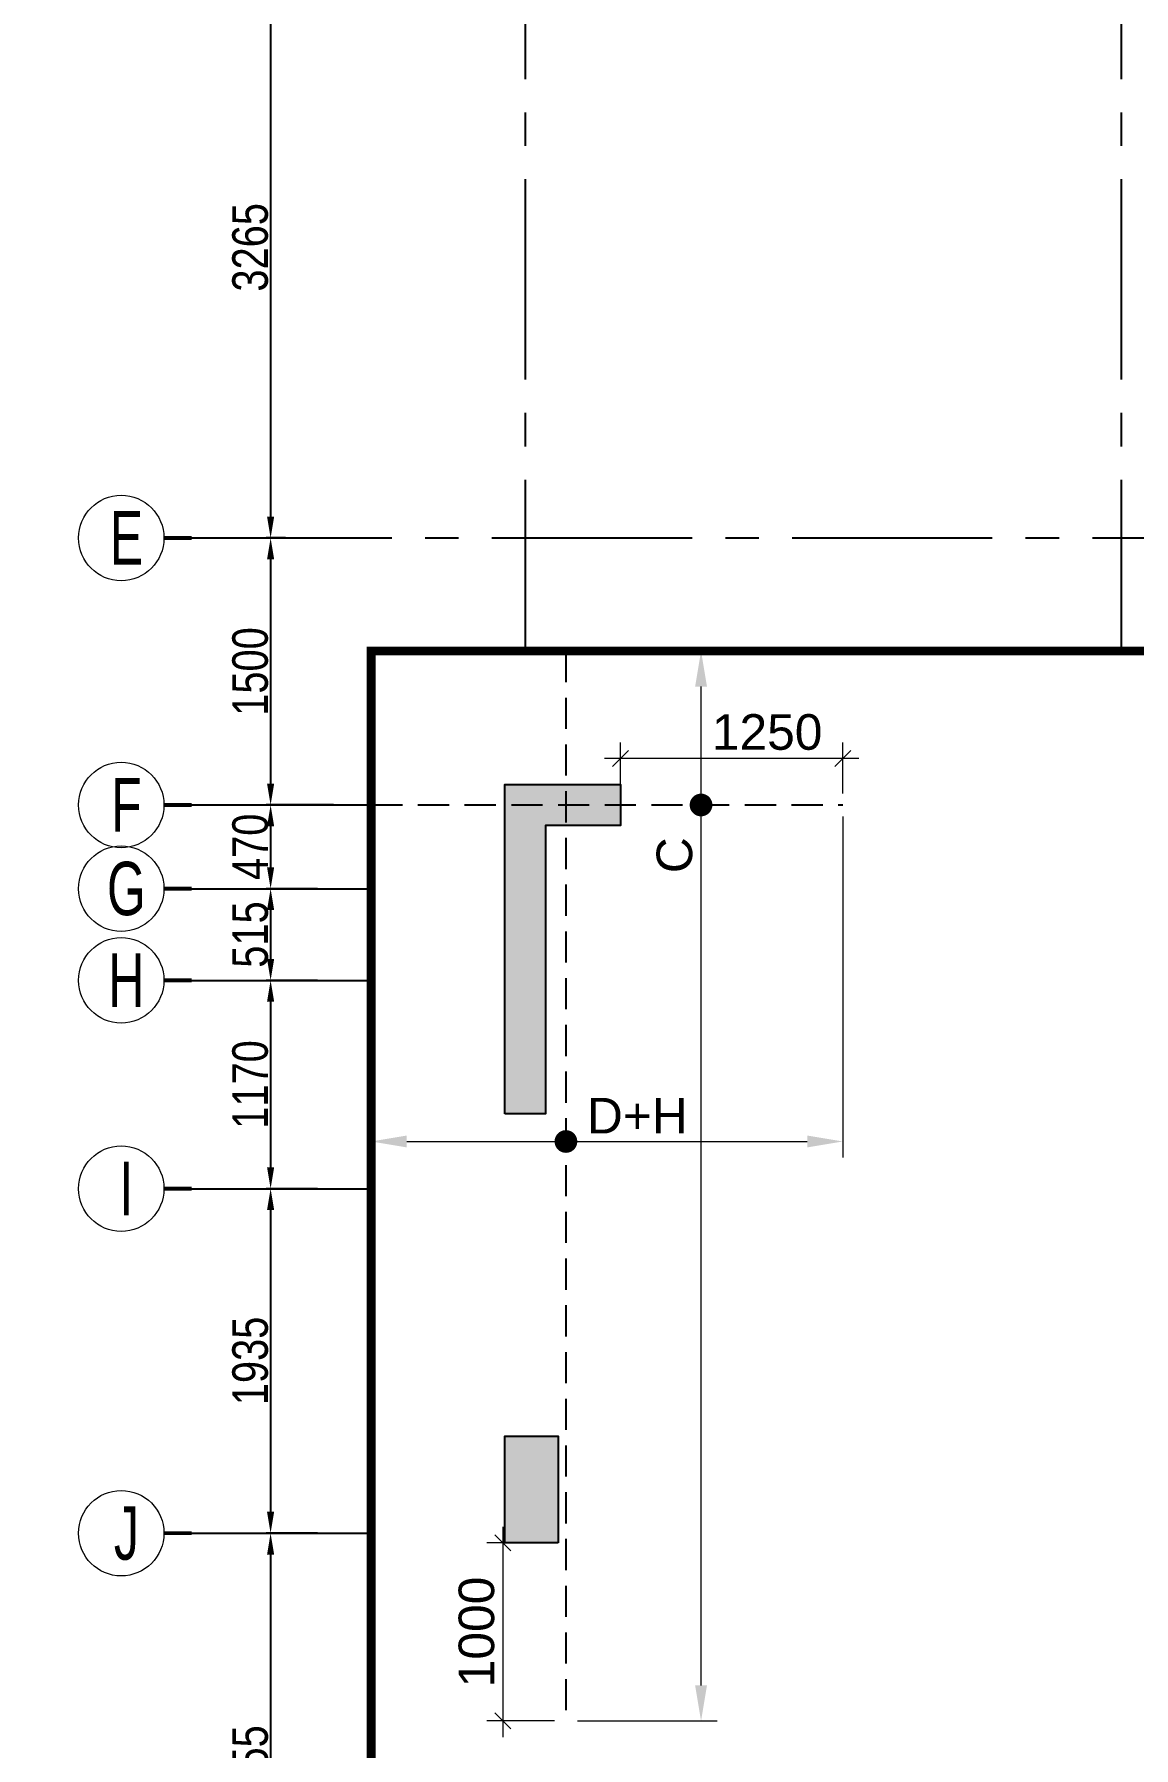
# Model space of a CAD drawing. Header units: millimetres. Extents: x 1123469 to 1883119, y -126924 to 196924.
# Drawn here: x 1460820 to 1467000, y 142469 to 152093 of the extents above; entities that cross this region are included whole.
import ezdxf
from ezdxf.enums import TextEntityAlignment as Align

# ---------------------------------------------------------------- set-up
doc = ezdxf.new("R2010")
doc.units = ezdxf.units.MM
doc.header["$LTSCALE"] = 500
doc.header["$MEASUREMENT"] = 0
doc.header["$PDMODE"] = 34
for name, pattern in [('CONTINOUS', [0]), ('HIDDEN', [0.375, 0.25, -0.125]), ('Site$0$CENTER2', [1.125, 0.75, -0.125, 0.125, -0.125])]:
    doc.linetypes.add(name, pattern=pattern)
doc.layers.get('Defpoints').update_dxf_attribs({"lineweight": 0})
for name, color, linetype in [('COL. DIM', 3, 'Continuous'), ('GRID', 7, 'Continuous'), ('GRID DIM', 7, 'Continuous'), ('reinf.', 4, 'Continuous'), ('TOWER AREA COLUMN.', 6, 'Continuous')]:
    doc.layers.add(name, color=color, linetype=linetype)
for name, color, linetype, lineweight in [('CUT OUT', 1, 'Continuous', 13), ('dim-M', 1, 'Continuous', 15), ('FOOTING', 1, 'Continuous', 15), ('GRID NO.', 7, 'Continuous', 20), ('S - SUNK', 251, 'Continuous', 0), ('TOWER COL HATCH', 253, 'Continuous', 20)]:
    doc.layers.add(name, color=color, linetype=linetype, lineweight=lineweight)
doc.styles.add('3mm', font='arial.ttf')
doc.styles.add('D50', font='arial.ttf', dxfattribs={"width": 0.8})
doc.dimstyles.new('INNER DIM', dxfattribs={"dimtxt": 200, "dimasz": 120, "dimexe": 25, "dimexo": 25, "dimgap": 12, "dimtad": 1, "dimdec": 0, "dimrnd": 5, "dimzin": 0, "dimdsep": 46, "dimtxsty": 'D50', "dimcen": 0.09, "dimdle": 25, "dimclrt": 6, "dimadec": 0, "dimazin": 0, "dimtfac": 1, "dimtdec": 0, "dimtofl": 0, "dimtmove": 1, "dimatfit": 3, "dimfxl": 75, "dimtolj": 1, "dimtzin": 0, "dimarcsym": 0})
doc.dimstyles.new('PARAMVEER', dxfattribs={"dimtxt": 200, "dimasz": 100, "dimexe": 0, "dimexo": 25, "dimgap": 10, "dimtad": 1, "dimdec": 0, "dimrnd": 5, "dimzin": 0, "dimdsep": 46, "dimtxsty": '3mm', "dimblk": 'OBLIQUE', "dimcen": 0.09, "dimdle": 75, "dimclrd": 1, "dimclre": 1, "dimclrt": 3, "dimadec": 0, "dimazin": 0, "dimtfac": 1, "dimtdec": 0, "dimtmove": 1, "dimatfit": 3, "dimfxl": 100, "dimtolj": 1, "dimtzin": 0, "dimlwd": 18, "dimlwe": 5, "dimarcsym": 0})

# ---------------------------------------------------------------- blocks, each defined once
blk = doc.blocks.new('3tgra')
at = {"layer": 'TOWER COL HATCH'}
h = blk.add_hatch(color=253, dxfattribs=at)
h.dxf.hatch_style = 1
h.paths.add_polyline_path([(1365640.6, 83006.9), (1365640.6, 84856.9), (1366290.6, 84856.9), (1366290.6, 84626.9), (1365870.6, 84626.9), (1365870.6, 83006.9)])
h = blk.add_hatch(color=253, dxfattribs=at)
h.dxf.hatch_style = 1
h.paths.add_polyline_path([(1365940.6, 80596.9), (1365640.6, 80596.9), (1365640.6, 81196.9), (1365940.6, 81196.9)])
at = {"layer": 'TOWER AREA COLUMN.', "color": 4}
blk.add_lwpolyline([(1365640.6, 83006.9), (1365640.6, 84856.9), (1366290.6, 84856.9), (1366290.6, 84626.9), (1365870.6, 84626.9), (1365870.6, 83006.9), (1365640.6, 83006.9)], dxfattribs=at)
blk.add_lwpolyline([(1365940.6, 80596.9), (1365640.6, 80596.9), (1365640.6, 81196.9), (1365940.6, 81196.9)], close=True, dxfattribs=at)
blk = doc.blocks.new('GRID MARK')
at = {"layer": 'GRID NO.', "const_width": 50}
blk.add_lwpolyline([(0, -541), (0, -891)], dxfattribs=at)
at = {"layer": 'GRID NO.'}
blk.add_circle((0, 0), 541, dxfattribs=at)
at = {"layer": 'GRID NO.', "style": 'D50', "width": 0.8}
blk.add_attdef('Y1', text='', height=500, dxfattribs=at).set_placement((-33, -267), align=Align.CENTER)
blk = doc.blocks.new('*D232')
at = {"layer": 'Defpoints', "color": 0, "linetype": 'Continuous', "transparency": 16777216}
for p in [(1462256.4, 152529.1), (1462148.6, 149264.1), (1462256.4, 149264.1)]:
    blk.add_point(p, dxfattribs=at)
at = {"layer": 'GRID DIM', "color": 0, "linetype": 'Continuous', "lineweight": -2, "transparency": 16777216}
for p, q in [((1462231.4, 152529.1), (1462123.6, 152529.1)), ((1462231.4, 149264.1), (1462123.6, 149264.1))]:
    blk.add_line(p, q, dxfattribs=at)
at = {"layer": 'GRID DIM', "linetype": 'Continuous', "lineweight": -2, "transparency": 16777216}
blk.add_line((1462148.6, 152409.1), (1462148.6, 149384.1), dxfattribs=at)
at = {"layer": 'GRID DIM', "linetype": 'Continuous', "transparency": 16777216}
for points in [[(1462128.6, 152409.1), (1462168.6, 152409.1), (1462148.6, 152529.1)], [(1462128.6, 149384.1), (1462168.6, 149384.1), (1462148.6, 149264.1)]]:
    blk.add_solid(points, dxfattribs=at)
at = {"layer": 'GRID DIM', "linetype": 'Continuous', "transparency": 16777216, "insert": (1462034.5, 150896.6), "char_height": 200, "attachment_point": 5, "rotation": 90, "style": 'D50'}
blk.add_mtext('\\A1;3265', dxfattribs=at)
blk = doc.blocks.new('*D233')
at = {"layer": 'Defpoints', "color": 0, "linetype": 'Continuous', "transparency": 16777216}
for p in [(1462256.4, 149264.1), (1462148.6, 147764.4), (1462526.5, 147764.4)]:
    blk.add_point(p, dxfattribs=at)
at = {"layer": 'GRID DIM', "color": 0, "linetype": 'Continuous', "lineweight": -2, "transparency": 16777216}
for p, q in [((1462231.4, 149264.1), (1462123.6, 149264.1)), ((1462501.5, 147764.4), (1462123.6, 147764.4))]:
    blk.add_line(p, q, dxfattribs=at)
at = {"layer": 'GRID DIM', "linetype": 'Continuous', "lineweight": -2, "transparency": 16777216}
blk.add_line((1462148.6, 149144.1), (1462148.6, 147884.4), dxfattribs=at)
at = {"layer": 'GRID DIM', "linetype": 'Continuous', "transparency": 16777216}
for points in [[(1462128.6, 149144.1), (1462168.6, 149144.1), (1462148.6, 149264.1)], [(1462128.6, 147884.4), (1462168.6, 147884.4), (1462148.6, 147764.4)]]:
    blk.add_solid(points, dxfattribs=at)
at = {"layer": 'GRID DIM', "linetype": 'Continuous', "transparency": 16777216, "insert": (1462034.5, 148514.2), "char_height": 200, "attachment_point": 5, "rotation": 90, "style": 'D50'}
blk.add_mtext('\\A1;1500', dxfattribs=at)
blk = doc.blocks.new('*D234')
at = {"layer": 'Defpoints', "color": 0, "linetype": 'Continuous', "transparency": 16777216}
for p in [(1462526.5, 147764.4), (1462148.6, 147294.2), (1462436.3, 147294.2)]:
    blk.add_point(p, dxfattribs=at)
at = {"layer": 'GRID DIM', "color": 0, "linetype": 'Continuous', "lineweight": -2, "transparency": 16777216}
for p, q in [((1462501.5, 147764.4), (1462123.6, 147764.4)), ((1462411.3, 147294.2), (1462123.6, 147294.2))]:
    blk.add_line(p, q, dxfattribs=at)
at = {"layer": 'GRID DIM', "linetype": 'Continuous', "lineweight": -2, "transparency": 16777216}
blk.add_line((1462148.6, 147644.4), (1462148.6, 147414.2), dxfattribs=at)
at = {"layer": 'GRID DIM', "linetype": 'Continuous', "transparency": 16777216}
for points in [[(1462128.6, 147644.4), (1462168.6, 147644.4), (1462148.6, 147764.4)], [(1462128.6, 147414.2), (1462168.6, 147414.2), (1462148.6, 147294.2)]]:
    blk.add_solid(points, dxfattribs=at)
at = {"layer": 'GRID DIM', "linetype": 'Continuous', "transparency": 16777216, "insert": (1462034.5, 147529.3), "char_height": 200, "attachment_point": 5, "rotation": 90, "style": 'D50'}
blk.add_mtext('\\A1;470', dxfattribs=at)
blk = doc.blocks.new('*D235')
at = {"layer": 'Defpoints', "color": 0, "linetype": 'Continuous', "transparency": 16777216}
for p in [(1462436.3, 147294.2), (1462148.6, 146779.4), (1462436.3, 146779.4)]:
    blk.add_point(p, dxfattribs=at)
at = {"layer": 'GRID DIM', "color": 0, "linetype": 'Continuous', "lineweight": -2, "transparency": 16777216}
for p, q in [((1462411.3, 147294.2), (1462123.6, 147294.2)), ((1462411.3, 146779.4), (1462123.6, 146779.4))]:
    blk.add_line(p, q, dxfattribs=at)
at = {"layer": 'GRID DIM', "linetype": 'Continuous', "lineweight": -2, "transparency": 16777216}
blk.add_line((1462148.6, 147174.2), (1462148.6, 146899.4), dxfattribs=at)
at = {"layer": 'GRID DIM', "linetype": 'Continuous', "transparency": 16777216}
for points in [[(1462128.6, 147174.2), (1462168.6, 147174.2), (1462148.6, 147294.2)], [(1462128.6, 146899.4), (1462168.6, 146899.4), (1462148.6, 146779.4)]]:
    blk.add_solid(points, dxfattribs=at)
at = {"layer": 'GRID DIM', "linetype": 'Continuous', "transparency": 16777216, "insert": (1462034.5, 147036.8), "char_height": 200, "attachment_point": 5, "rotation": 90, "style": 'D50'}
blk.add_mtext('\\A1;515', dxfattribs=at)
blk = doc.blocks.new('*D236')
at = {"layer": 'Defpoints', "color": 0, "linetype": 'Continuous', "transparency": 16777216}
for p in [(1462436.3, 146779.4), (1462148.6, 145609.2), (1462436.3, 145609.2)]:
    blk.add_point(p, dxfattribs=at)
at = {"layer": 'GRID DIM', "color": 0, "linetype": 'Continuous', "lineweight": -2, "transparency": 16777216}
for p, q in [((1462411.3, 146779.4), (1462123.6, 146779.4)), ((1462411.3, 145609.2), (1462123.6, 145609.2))]:
    blk.add_line(p, q, dxfattribs=at)
at = {"layer": 'GRID DIM', "linetype": 'Continuous', "lineweight": -2, "transparency": 16777216}
blk.add_line((1462148.6, 146659.4), (1462148.6, 145729.2), dxfattribs=at)
at = {"layer": 'GRID DIM', "linetype": 'Continuous', "transparency": 16777216}
for points in [[(1462128.6, 146659.4), (1462168.6, 146659.4), (1462148.6, 146779.4)], [(1462128.6, 145729.2), (1462168.6, 145729.2), (1462148.6, 145609.2)]]:
    blk.add_solid(points, dxfattribs=at)
at = {"layer": 'GRID DIM', "linetype": 'Continuous', "transparency": 16777216, "insert": (1462034.5, 146194.3), "char_height": 200, "attachment_point": 5, "rotation": 90, "style": 'D50'}
blk.add_mtext('\\A1;1170', dxfattribs=at)
blk = doc.blocks.new('*D237')
at = {"layer": 'Defpoints', "color": 0, "linetype": 'Continuous', "transparency": 16777216}
for p in [(1462436.3, 145609.2), (1462148.6, 143674.2), (1462436.3, 143674.2)]:
    blk.add_point(p, dxfattribs=at)
at = {"layer": 'GRID DIM', "color": 0, "linetype": 'Continuous', "lineweight": -2, "transparency": 16777216}
for p, q in [((1462411.3, 145609.2), (1462123.6, 145609.2)), ((1462411.3, 143674.2), (1462123.6, 143674.2))]:
    blk.add_line(p, q, dxfattribs=at)
at = {"layer": 'GRID DIM', "linetype": 'Continuous', "lineweight": -2, "transparency": 16777216}
blk.add_line((1462148.6, 145489.2), (1462148.6, 143794.2), dxfattribs=at)
at = {"layer": 'GRID DIM', "linetype": 'Continuous', "transparency": 16777216}
for points in [[(1462128.6, 145489.2), (1462168.6, 145489.2), (1462148.6, 145609.2)], [(1462128.6, 143794.2), (1462168.6, 143794.2), (1462148.6, 143674.2)]]:
    blk.add_solid(points, dxfattribs=at)
at = {"layer": 'GRID DIM', "linetype": 'Continuous', "transparency": 16777216, "insert": (1462034.5, 144641.7), "char_height": 200, "attachment_point": 5, "rotation": 90, "style": 'D50'}
blk.add_mtext('\\A1;1935', dxfattribs=at)
blk = doc.blocks.new('*D238')
at = {"layer": 'Defpoints', "color": 0, "linetype": 'Continuous', "transparency": 16777216}
for p in [(1462436.3, 143674.2), (1462148.6, 141019.2), (1462270.8, 141019.2)]:
    blk.add_point(p, dxfattribs=at)
at = {"layer": 'GRID DIM', "color": 0, "linetype": 'Continuous', "lineweight": -2, "transparency": 16777216}
for p, q in [((1462411.3, 143674.2), (1462123.6, 143674.2)), ((1462245.8, 141019.2), (1462123.6, 141019.2))]:
    blk.add_line(p, q, dxfattribs=at)
at = {"layer": 'GRID DIM', "linetype": 'Continuous', "lineweight": -2, "transparency": 16777216}
blk.add_line((1462148.6, 143554.2), (1462148.6, 141139.2), dxfattribs=at)
at = {"layer": 'GRID DIM', "linetype": 'Continuous', "transparency": 16777216}
for points in [[(1462128.6, 143554.2), (1462168.6, 143554.2), (1462148.6, 143674.2)], [(1462128.6, 141139.2), (1462168.6, 141139.2), (1462148.6, 141019.2)]]:
    blk.add_solid(points, dxfattribs=at)
at = {"layer": 'GRID DIM', "linetype": 'Continuous', "transparency": 16777216, "insert": (1462034.5, 142346.7), "char_height": 200, "attachment_point": 5, "rotation": 90, "style": 'D50'}
blk.add_mtext('\\A1;2655', dxfattribs=at)
blk = doc.blocks.new('_Oblique')
at = {"color": 0, "linetype": 'ByBlock', "lineweight": -2}
blk.add_line((-0.5, -0.5), (0.5, 0.5), dxfattribs=at)
blk = doc.blocks.new('*D367')
at = {"layer": 'COL. DIM', "color": 1, "lineweight": 18, "ltscale": 10, "transparency": 16777216}
blk.add_line((1463453.6, 143709.4), (1463453.6, 142529.4), dxfattribs=at)
at = {"layer": 'COL. DIM', "color": 1, "linetype": 'CONTINOUS', "lineweight": 5, "ltscale": 10, "transparency": 16777216}
for p, q in [((1463629.2, 143619.4), (1463363.6, 143619.4)), ((1463743.4, 142619.4), (1463363.6, 142619.4))]:
    blk.add_line(p, q, dxfattribs=at)
at = {"layer": 'Defpoints', "color": 0, "ltscale": 10, "transparency": 16777216}
for p in [(1463694.2, 143619.4), (1463453.6, 142619.4), (1463808.4, 142619.4)]:
    blk.add_point(p, dxfattribs=at)
at = {"layer": 'COL. DIM', "color": 1, "lineweight": 18, "ltscale": 10, "transparency": 16777216, "xscale": 90, "yscale": 90, "zscale": 90}
for p, rotation in [((1463453.6, 143619.4), 90), ((1463453.6, 142619.4), 270)]:
    blk.add_blockref('_Oblique', p, dxfattribs=dict(at, rotation=rotation))
at = {"layer": 'COL. DIM', "color": 3, "ltscale": 10, "transparency": 16777216, "insert": (1463306.5, 143119.4), "char_height": 200, "attachment_point": 5, "rotation": 90, "style": '3mm'}
blk.add_mtext('\\A1;1000', dxfattribs=at)
blk = doc.blocks.new('*D368')
at = {"layer": 'COL. DIM', "color": 1, "linetype": 'CONTINOUS', "lineweight": 5, "ltscale": 10, "transparency": 16777216}
for p, q in [((1464114.2, 147829.4), (1464114.2, 148115.9)), ((1465364.2, 147829.4), (1465364.2, 148115.9))]:
    blk.add_line(p, q, dxfattribs=at)
at = {"layer": 'COL. DIM', "color": 1, "lineweight": 18, "ltscale": 10, "transparency": 16777216}
blk.add_line((1465454.2, 148025.9), (1464024.2, 148025.9), dxfattribs=at)
at = {"layer": 'Defpoints', "color": 0, "ltscale": 10, "transparency": 16777216}
for p in [(1464114.2, 148025.9), (1464114.2, 147764.4), (1465364.2, 147764.4)]:
    blk.add_point(p, dxfattribs=at)
at = {"layer": 'COL. DIM', "color": 1, "lineweight": 18, "ltscale": 10, "transparency": 16777216, "xscale": 90, "yscale": 90, "zscale": 90, "rotation": 180}
blk.add_blockref('_Oblique', (1464114.2, 148025.9), dxfattribs=at)
at = {"layer": 'COL. DIM', "color": 1, "lineweight": 18, "ltscale": 10, "transparency": 16777216, "xscale": 90, "yscale": 90, "zscale": 90}
blk.add_blockref('_Oblique', (1465364.2, 148025.9), dxfattribs=at)
at = {"layer": 'COL. DIM', "color": 3, "ltscale": 10, "transparency": 16777216, "insert": (1464939.2, 148173), "char_height": 200, "attachment_point": 5, "style": '3mm'}
blk.add_mtext('\\A1;1250', dxfattribs=at)
blk = doc.blocks.new('*D369')
at = {"layer": 'COL. DIM', "color": 1, "linetype": 'CONTINOUS', "lineweight": 5, "ltscale": 10, "transparency": 16777216}
for p, q in [((1465364.2, 147699.4), (1465364.2, 145784.3)), ((1462714.2, 146196.8), (1462714.2, 145784.3))]:
    blk.add_line(p, q, dxfattribs=at)
at = {"layer": 'COL. DIM', "color": 1, "lineweight": 18, "ltscale": 10, "transparency": 16777216}
blk.add_line((1462914.2, 145874.3), (1465164.2, 145874.3), dxfattribs=at)
at = {"layer": 'COL. DIM', "color": 1, "ltscale": 10, "transparency": 16777216}
for points in [[(1462914.2, 145907.7), (1462914.2, 145841), (1462714.2, 145874.3)], [(1465164.2, 145907.7), (1465164.2, 145841), (1465364.2, 145874.3)]]:
    blk.add_solid(points, dxfattribs=at)
at = {"layer": 'Defpoints', "color": 0, "ltscale": 10, "transparency": 16777216}
for p in [(1465364.2, 147764.4), (1462714.2, 146261.8), (1465364.2, 145874.3)]:
    blk.add_point(p, dxfattribs=at)
at = {"layer": 'COL. DIM', "color": 3, "ltscale": 10, "transparency": 16777216, "insert": (1464209.8, 146019.3), "char_height": 200, "attachment_point": 5, "style": '3mm'}
blk.add_mtext('\\A1;D+H', dxfattribs=at)
blk = doc.blocks.new('*D370')
at = {"layer": 'COL. DIM', "color": 1, "linetype": 'CONTINOUS', "lineweight": 5, "ltscale": 10, "transparency": 16777216}
for p, q in [((1463873.4, 148629.4), (1464657.7, 148629.4)), ((1463873.4, 142619.4), (1464657.7, 142619.4))]:
    blk.add_line(p, q, dxfattribs=at)
at = {"layer": 'COL. DIM', "color": 1, "lineweight": 18, "ltscale": 10, "transparency": 16777216}
blk.add_line((1464567.7, 142819.4), (1464567.7, 148429.4), dxfattribs=at)
at = {"layer": 'COL. DIM', "color": 1, "ltscale": 10, "transparency": 16777216}
for points in [[(1464534.4, 148429.4), (1464601.1, 148429.4), (1464567.7, 148629.4)], [(1464534.4, 142819.4), (1464601.1, 142819.4), (1464567.7, 142619.4)]]:
    blk.add_solid(points, dxfattribs=at)
at = {"layer": 'Defpoints', "color": 0, "ltscale": 10, "transparency": 16777216}
for p in [(1463808.4, 148629.4), (1464567.7, 148629.4), (1463808.4, 142619.4)]:
    blk.add_point(p, dxfattribs=at)
at = {"layer": 'COL. DIM', "color": 3, "ltscale": 10, "transparency": 16777216, "insert": (1464419.3, 147482.1), "char_height": 200, "attachment_point": 5, "rotation": 90, "style": '3mm'}
blk.add_mtext('\\A1;C', dxfattribs=at)
blk = doc.blocks.new('*D2624')
at = {"layer": 'COL. DIM', "color": 1, "linetype": 'CONTINOUS', "lineweight": 5, "ltscale": 10, "transparency": 16777216}
for p, q in [((1726903.3, 142855.3), (1726903.3, 142349.5)), ((1727203.3, 141672.5), (1727203.3, 142529.5))]:
    blk.add_line(p, q, dxfattribs=at)
at = {"layer": 'COL. DIM', "color": 1, "lineweight": 18, "ltscale": 10, "transparency": 16777216}
blk.add_line((1726813.3, 142439.5), (1727293.3, 142439.5), dxfattribs=at)
at = {"layer": 'Defpoints', "color": 0, "ltscale": 10, "transparency": 16777216}
for p in [(1726903.3, 142920.3), (1727203.3, 142439.5), (1727203.3, 141607.5), (1405055.6, 139394.2), (1364890.6, 126979.3), (1364890.6, 124332.9)]:
    blk.add_point(p, dxfattribs=at)
at = {"layer": 'S - SUNK', "color": 1, "lineweight": 18, "ltscale": 10, "transparency": 16777216}
blk.add_line((1405130.6, 124332.9), (1364815.6, 124332.9), dxfattribs=at)
at = {"layer": 'S - SUNK', "color": 1, "lineweight": 5, "ltscale": 10, "transparency": 16777216}
for p, q in [((1364890.6, 124333.1), (1364890.6, 124332.9)), ((1405055.6, 124333.1), (1405055.6, 124332.9))]:
    blk.add_line(p, q, dxfattribs=at)
at = {"layer": 'COL. DIM', "color": 1, "lineweight": 18, "ltscale": 10, "transparency": 16777216, "xscale": 90, "yscale": 90, "zscale": 90, "rotation": 180}
blk.add_blockref('_Oblique', (1726903.3, 142439.5), dxfattribs=at)
at = {"layer": 'COL. DIM', "color": 1, "lineweight": 18, "ltscale": 10, "transparency": 16777216, "xscale": 90, "yscale": 90, "zscale": 90}
blk.add_blockref('_Oblique', (1727203.3, 142439.5), dxfattribs=at)
at = {"layer": 'S - SUNK', "color": 1, "lineweight": 18, "ltscale": 10, "transparency": 16777216, "xscale": 100, "yscale": 100, "zscale": 100, "rotation": 180}
blk.add_blockref('_Oblique', (1364890.6, 124332.9), dxfattribs=at)
at = {"layer": 'S - SUNK', "color": 1, "lineweight": 18, "ltscale": 10, "transparency": 16777216, "xscale": 100, "yscale": 100, "zscale": 100}
blk.add_blockref('_Oblique', (1405055.6, 124332.9), dxfattribs=at)
at = {"layer": 'COL. DIM', "color": 3, "ltscale": 10, "transparency": 16777216, "insert": (1727053.3, 142586.6), "char_height": 200, "attachment_point": 5, "style": '3mm'}
blk.add_mtext('\\A1;300', dxfattribs=at)
at = {"layer": 'S - SUNK', "color": 3, "ltscale": 10, "transparency": 16777216, "insert": (1384973.1, 124445), "char_height": 200, "attachment_point": 5, "style": '3mm'}
blk.add_mtext('\\A1;40165', dxfattribs=at)
blk = doc.blocks.new('*D2625')
at = {"layer": 'COL. DIM', "color": 1, "lineweight": 18, "ltscale": 10, "transparency": 16777216}
blk.add_line((1725455.6, 141997.5), (1725455.6, 141517.5), dxfattribs=at)
at = {"layer": 'COL. DIM', "color": 1, "linetype": 'CONTINOUS', "lineweight": 5, "ltscale": 10, "transparency": 16777216}
for p, q in [((1725012.2, 141907.5), (1725545.6, 141907.5)), ((1724393.3, 141607.5), (1725545.6, 141607.5))]:
    blk.add_line(p, q, dxfattribs=at)
at = {"layer": 'Defpoints', "color": 0, "ltscale": 10, "transparency": 16777216}
for p in [(1358872.1, 158914.1), (1431760.6, 158914.1), (1724947.2, 141907.5), (1724328.3, 141607.5), (1725455.6, 141607.5), (1442850.6, 126979.3)]:
    blk.add_point(p, dxfattribs=at)
at = {"layer": 'S - SUNK', "color": 1, "lineweight": 18, "ltscale": 10, "transparency": 16777216}
blk.add_line((1358872.1, 126904.3), (1358872.1, 158989.1), dxfattribs=at)
at = {"layer": 'S - SUNK', "color": 1, "lineweight": 5, "ltscale": 10, "transparency": 16777216}
for p, q in [((1358872.3, 158914.1), (1358872.1, 158914.1)), ((1358872.3, 126979.3), (1358872.1, 126979.3))]:
    blk.add_line(p, q, dxfattribs=at)
at = {"layer": 'COL. DIM', "color": 1, "lineweight": 18, "ltscale": 10, "transparency": 16777216, "xscale": 90, "yscale": 90, "zscale": 90}
for p, rotation in [((1725455.6, 141907.5), 90), ((1725455.6, 141607.5), 270)]:
    blk.add_blockref('_Oblique', p, dxfattribs=dict(at, rotation=rotation))
at = {"layer": 'S - SUNK', "color": 1, "lineweight": 18, "ltscale": 10, "transparency": 16777216, "xscale": 100, "yscale": 100, "zscale": 100}
for p, rotation in [((1358872.1, 158914.1), 90), ((1358872.1, 126979.3), 270)]:
    blk.add_blockref('_Oblique', p, dxfattribs=dict(at, rotation=rotation))
at = {"layer": 'COL. DIM', "color": 3, "ltscale": 10, "transparency": 16777216, "insert": (1725308.4, 141757.5), "char_height": 200, "attachment_point": 5, "rotation": 90, "style": '3mm'}
blk.add_mtext('\\A1;300', dxfattribs=at)
at = {"layer": 'S - SUNK', "color": 3, "ltscale": 10, "transparency": 16777216, "insert": (1358759.9, 142946.7), "char_height": 200, "attachment_point": 5, "rotation": 90, "style": '3mm'}
blk.add_mtext('\\A1;31935', dxfattribs=at)
blk = doc.blocks.new('*D2626')
at = {"layer": 'COL. DIM', "color": 1, "linetype": 'CONTINOUS', "lineweight": 5, "ltscale": 10, "transparency": 16777216}
for p, q in [((1716298.3, 143802.5), (1716298.3, 143375.6)), ((1716598.3, 143871.7), (1716598.3, 143375.6))]:
    blk.add_line(p, q, dxfattribs=at)
at = {"layer": 'COL. DIM', "color": 1, "lineweight": 18, "ltscale": 10, "transparency": 16777216}
for p, q in [((1716688.3, 143465.6), (1716208.3, 143465.6)), ((1717247, 143465.6), (1716598.3, 143465.6))]:
    blk.add_line(p, q, dxfattribs=at)
at = {"layer": 'Defpoints', "color": 0, "ltscale": 10, "transparency": 16777216}
for p in [(1716598.3, 143936.7), (1716298.3, 143867.5), (1716298.3, 143465.6), (1390780.6, 139394.2), (1405055.6, 139394.2), (1405055.6, 138200.6)]:
    blk.add_point(p, dxfattribs=at)
at = {"layer": 'S - SUNK', "color": 1, "lineweight": 18, "ltscale": 10, "transparency": 16777216}
blk.add_line((1390705.6, 138200.6), (1405130.6, 138200.6), dxfattribs=at)
at = {"layer": 'S - SUNK', "color": 1, "lineweight": 5, "ltscale": 10, "transparency": 16777216}
for p, q in [((1390780.6, 138200.7), (1390780.6, 138200.6)), ((1405055.6, 138200.7), (1405055.6, 138200.6))]:
    blk.add_line(p, q, dxfattribs=at)
at = {"layer": 'COL. DIM', "color": 1, "lineweight": 18, "ltscale": 10, "transparency": 16777216, "xscale": 90, "yscale": 90, "zscale": 90, "rotation": 180}
blk.add_blockref('_Oblique', (1716298.3, 143465.6), dxfattribs=at)
at = {"layer": 'COL. DIM', "color": 1, "lineweight": 18, "ltscale": 10, "transparency": 16777216, "xscale": 90, "yscale": 90, "zscale": 90}
blk.add_blockref('_Oblique', (1716598.3, 143465.6), dxfattribs=at)
at = {"layer": 'S - SUNK', "color": 1, "lineweight": 18, "ltscale": 10, "transparency": 16777216, "xscale": 100, "yscale": 100, "zscale": 100, "rotation": 180}
blk.add_blockref('_Oblique', (1390780.6, 138200.6), dxfattribs=at)
at = {"layer": 'S - SUNK', "color": 1, "lineweight": 18, "ltscale": 10, "transparency": 16777216, "xscale": 100, "yscale": 100, "zscale": 100}
blk.add_blockref('_Oblique', (1405055.6, 138200.6), dxfattribs=at)
at = {"layer": 'COL. DIM', "color": 3, "ltscale": 10, "transparency": 16777216, "insert": (1716981.5, 143612.8), "char_height": 200, "attachment_point": 5, "style": '3mm'}
blk.add_mtext('\\A1;300', dxfattribs=at)
at = {"layer": 'S - SUNK', "color": 3, "ltscale": 10, "transparency": 16777216, "insert": (1397918.1, 138312.7), "char_height": 200, "attachment_point": 5, "style": '3mm'}
blk.add_mtext('\\A1;14275', dxfattribs=at)
blk = doc.blocks.new('*D3556')
at = {"layer": 'COL. DIM', "color": 1, "lineweight": 18, "ltscale": 10, "transparency": 16777216}
blk.add_line((1817173.9, 134747.8), (1817173.9, 133597.8), dxfattribs=at)
at = {"layer": 'COL. DIM', "color": 1, "linetype": 'CONTINOUS', "lineweight": 5, "ltscale": 10, "transparency": 16777216}
for p, q in [((1817863.7, 134657.8), (1817083.9, 134657.8)), ((1816402.2, 133687.8), (1817263.9, 133687.8))]:
    blk.add_line(p, q, dxfattribs=at)
at = {"layer": 'Defpoints', "color": 0, "ltscale": 10, "transparency": 16777216}
for p in [(1417087.7, 156599.2), (1417240.6, 156599.2), (1417240.6, 155194.2), (1817928.7, 134657.8), (1816337.2, 133687.8), (1817173.9, 133687.8)]:
    blk.add_point(p, dxfattribs=at)
at = {"layer": 'S - SUNK', "color": 1, "lineweight": 18, "ltscale": 10, "transparency": 16777216}
blk.add_line((1417087.7, 155119.2), (1417087.7, 156674.2), dxfattribs=at)
at = {"layer": 'S - SUNK', "color": 1, "lineweight": 5, "ltscale": 10, "transparency": 16777216}
for p, q in [((1417087.8, 156599.2), (1417087.7, 156599.2)), ((1417087.8, 155194.2), (1417087.7, 155194.2))]:
    blk.add_line(p, q, dxfattribs=at)
at = {"layer": 'COL. DIM', "color": 1, "lineweight": 18, "ltscale": 10, "transparency": 16777216, "xscale": 90, "yscale": 90, "zscale": 90}
for p, rotation in [((1817173.9, 134657.8), 90), ((1817173.9, 133687.8), 270)]:
    blk.add_blockref('_Oblique', p, dxfattribs=dict(at, rotation=rotation))
at = {"layer": 'S - SUNK', "color": 1, "lineweight": 18, "ltscale": 10, "transparency": 16777216, "xscale": 100, "yscale": 100, "zscale": 100}
for p, rotation in [((1417087.7, 156599.2), 90), ((1417087.7, 155194.2), 270)]:
    blk.add_blockref('_Oblique', p, dxfattribs=dict(at, rotation=rotation))
at = {"layer": 'COL. DIM', "color": 3, "ltscale": 10, "transparency": 16777216, "insert": (1817026.8, 134172.8), "char_height": 200, "attachment_point": 5, "rotation": 90, "style": '3mm'}
blk.add_mtext('\\A1;970', dxfattribs=at)
at = {"layer": 'S - SUNK', "color": 3, "ltscale": 10, "transparency": 16777216, "insert": (1416975.6, 155896.7), "char_height": 200, "attachment_point": 5, "rotation": 90, "style": '3mm'}
blk.add_mtext('\\A1;1405', dxfattribs=at)

msp = doc.modelspace()

# ---------------------------------------------------------------- linework, layer by layer
at = {"layer": 'dim-M', "color": 4, "ltscale": 10, "const_width": 63.8}
for points in [[(1464535.8, 147764.4, 1), (1464599.6, 147764.4, 1)], [(1463776.5, 145874.3, 1), (1463840.3, 145874.3, 1)]]:
    msp.add_lwpolyline(points, format="xyb", close=True, dxfattribs=at)
at = {"layer": 'FOOTING', "color": 3, "ltscale": 10, "const_width": 50}
msp.add_lwpolyline([(1514784.2, 139394.2), (1488604.2, 139394.2), (1488604.2, 126979.3), (1480049.2, 126979.3), (1480049.2, 126464.3), (1471269.2, 126464.3), (1471269.2, 126979.3), (1462714.2, 126979.3), (1462714.2, 148629.4), (1473804.2, 148629.4), (1473804.2, 158914.1), (1482679.2, 158914.1), (1482679.2, 157414.1), (1486629.2, 157414.1), (1486629.2, 156599.2), (1488324.2, 156599.2), (1488324.2, 155194.2), (1515064.2, 155194.2)], dxfattribs=at)
at = {"layer": 'GRID', "color": 16, "linetype": 'Site$0$CENTER2', "ltscale": 3}
for points in [[(1463579.2, 161403.6), (1463579.2, 148629.4)], [(1466929.2, 161403.6), (1466929.2, 148629.4)], [(1461704.5, 149264.1), (1473804.2, 149264.1)], [(1461704.5, 147764.4), (1462714.2, 147764.4)], [(1461704.5, 147294.2), (1462714.2, 147294.2)], [(1461704.5, 146779.4), (1462714.2, 146779.4)], [(1461704.5, 145609.2), (1462714.2, 145609.2)], [(1461704.5, 143674.2), (1462714.2, 143674.2)]]:
    msp.add_lwpolyline(points, dxfattribs=at)
at = {"layer": 'reinf.', "color": 4, "linetype": 'HIDDEN', "ltscale": 1.4}
for p, q in [((1463808.4, 148629.4), (1463808.4, 142619.4)), ((1462714.2, 147764.4), (1465364.2, 147764.4))]:
    msp.add_line(p, q, dxfattribs=at)

# ---------------------------------------------------------------- block references
at = {"layer": 'CUT OUT', "color": 4}
msp.add_blockref('3tgra', (97823.6, 63022.5), dxfattribs=at)
at = {"layer": 'GRID NO.'}
ref = msp.add_blockref('GRID MARK', (1461309.2, 149264.1), dxfattribs=dict(at, xscale=0.443520000003279, yscale=0.443520000003279, zscale=0.443520000003279, rotation=90))
ref.add_attrib('Y1', 'E', dxfattribs={"height": 300, "style": 'D50', "width": 0.669886}).set_placement((1461338.2, 149265.1), align=Align.MIDDLE_CENTER)
ref = msp.add_blockref('GRID MARK', (1461309.2, 147764.4), dxfattribs=dict(at, xscale=0.443520000003279, yscale=0.443520000003279, zscale=0.443520000003279, rotation=90))
ref.add_attrib('Y1', 'F', dxfattribs={"height": 300, "style": 'D50', "width": 0.669886}).set_placement((1461338.2, 147765.4), align=Align.MIDDLE_CENTER)
ref = msp.add_blockref('GRID MARK', (1461309.2, 147294.2), dxfattribs=dict(at, xscale=0.443520000003279, yscale=0.443520000003279, zscale=0.443520000003279, rotation=90))
ref.add_attrib('Y1', 'G', dxfattribs={"height": 300, "style": 'D50', "width": 0.669886}).set_placement((1461338.2, 147295.3), align=Align.MIDDLE_CENTER)
ref = msp.add_blockref('GRID MARK', (1461309.2, 146779.4), dxfattribs=dict(at, xscale=0.443520000003279, yscale=0.443520000003279, zscale=0.443520000003279, rotation=90))
ref.add_attrib('Y1', 'H', dxfattribs={"height": 300, "style": 'D50', "width": 0.669886}).set_placement((1461338.2, 146780.4), align=Align.MIDDLE_CENTER)
ref = msp.add_blockref('GRID MARK', (1461309.2, 145609.2), dxfattribs=dict(at, xscale=0.443520000003279, yscale=0.443520000003279, zscale=0.443520000003279, rotation=90))
ref.add_attrib('Y1', 'I', dxfattribs={"height": 300, "style": 'D50', "width": 0.669886}).set_placement((1461338.2, 145610.3), align=Align.MIDDLE_CENTER)
ref = msp.add_blockref('GRID MARK', (1461309.2, 143674.2), dxfattribs=dict(at, xscale=0.443520000003279, yscale=0.443520000003279, zscale=0.443520000003279, rotation=90))
ref.add_attrib('Y1', 'J', dxfattribs={"height": 300, "style": 'D50', "width": 0.669886}).set_placement((1461338.2, 143675.3), align=Align.MIDDLE_CENTER)

# ---------------------------------------------------------------- dimensions: what is measured, and where the dimension line sits
at = {"layer": 'COL. DIM', "color": 6, "ltscale": 10}
for base, p1, p2, angle, picture, middle in [((1725455.6, 141607.5), (1724947.2, 141907.5), (1724328.3, 141607.5), 90, '*D2625', (1725455.6, 141757.5)), ((1464114.2, 148025.9), (1465364.2, 147764.4), (1464114.2, 147764.4), 180, '*D368', (1464939.2, 148025.9)), ((1716298.3, 143465.6), (1716598.3, 143936.7), (1716298.3, 143867.5), 180, '*D2626', (1716981.5, 143465.6))]:
    dim = msp.add_linear_dim(base=base, p1=p1, p2=p2, angle=angle, dimstyle='PARAMVEER', override={"dimasz": 90, "dimexe": 90, "dimexo": 65, "dimgap": 45, "dimpost": '\\X', "dimdle": 90, "dimfxl": 0.18, "dimarcsym": 1}, dxfattribs=at)
    dim.commit()
    dim.dimension.update_dxf_attribs({"geometry": picture, "text_midpoint": middle, "dimtype": 160})
for base, p1, p2, picture, middle in [((1817173.9, 133687.8), (1817928.7, 134657.8), (1816337.2, 133687.8), '*D3556', (1817026.8, 134172.8)), ((1463453.6, 142619.4), (1463694.2, 143619.4), (1463808.4, 142619.4), '*D367', (1463306.5, 143119.4))]:
    dim = msp.add_linear_dim(base=base, p1=p1, p2=p2, angle=90, dimstyle='PARAMVEER', override={"dimasz": 90, "dimexe": 90, "dimexo": 65, "dimgap": 45, "dimpost": '\\X', "dimdle": 90, "dimfxl": 0.18, "dimarcsym": 1}, dxfattribs=at)
    dim.commit()
    dim.dimension.update_dxf_attribs({"geometry": picture, "text_midpoint": middle})
dim = msp.add_linear_dim(base=(1464567.7, 148629.4), p1=(1463808.4, 142619.4), p2=(1463808.4, 148629.4), angle=90, text='C', dimstyle='PARAMVEER', override={"dimasz": 200, "dimexe": 90, "dimexo": 65, "dimgap": 45, "dimpost": '\\X', "dimsah": 1, "dimdle": 90, "dimfxl": 0.18, "dimarcsym": 1}, dxfattribs=at)
dim.commit()
dim.dimension.update_dxf_attribs({"geometry": '*D370', "text_midpoint": (1464567.7, 147482.1), "dimtype": 160})
dim = msp.add_linear_dim(base=(1465364.2, 145874.3), p1=(1462714.2, 146261.8), p2=(1465364.2, 147764.4), text='D+H', dimstyle='PARAMVEER', override={"dimasz": 200, "dimexe": 90, "dimexo": 65, "dimgap": 45, "dimpost": '\\X', "dimsah": 1, "dimdle": 90, "dimfxl": 0.18, "dimarcsym": 1}, dxfattribs=at)
dim.commit()
dim.dimension.update_dxf_attribs({"geometry": '*D369', "text_midpoint": (1464209.8, 145874.3), "dimtype": 160})
dim = msp.add_linear_dim(base=(1727203.3, 142439.5), p1=(1726903.3, 142920.3), p2=(1727203.3, 141607.5), dimstyle='PARAMVEER', override={"dimasz": 90, "dimexe": 90, "dimexo": 65, "dimgap": 45, "dimpost": '\\X', "dimdle": 90, "dimfxl": 0.18, "dimarcsym": 1}, dxfattribs=at)
dim.commit()
dim.dimension.update_dxf_attribs({"geometry": '*D2624', "text_midpoint": (1727053.3, 142439.5), "dimtype": 160})
at = {"layer": 'GRID DIM', "color": 0, "linetype": 'Continuous'}
for base, p1, p2, picture, middle in [((1462148.6, 149264.1), (1462256.4, 152529.1), (1462256.4, 149264.1), '*D232', (1462034.5, 150896.6)), ((1462148.6, 147764.4), (1462256.4, 149264.1), (1462526.5, 147764.4), '*D233', (1462034.5, 148514.2)), ((1462148.6, 147294.2), (1462526.5, 147764.4), (1462436.3, 147294.2), '*D234', (1462034.5, 147529.3)), ((1462148.6, 146779.4), (1462436.3, 147294.2), (1462436.3, 146779.4), '*D235', (1462034.5, 147036.8)), ((1462148.6, 145609.2), (1462436.3, 146779.4), (1462436.3, 145609.2), '*D236', (1462034.5, 146194.3)), ((1462148.6, 143674.2), (1462436.3, 145609.2), (1462436.3, 143674.2), '*D237', (1462034.5, 144641.7)), ((1462148.6, 141019.2), (1462436.3, 143674.2), (1462270.8, 141019.2), '*D238', (1462034.5, 142346.7))]:
    dim = msp.add_linear_dim(base=base, p1=p1, p2=p2, angle=90, dimstyle='INNER DIM', override={"dimclrd": 256, "dimclrt": 256}, dxfattribs=at)
    dim.commit()
    dim.dimension.update_dxf_attribs({"geometry": picture, "text_midpoint": middle})
at = {"layer": 'S - SUNK', "color": 4, "ltscale": 10}
for base, p1, p2, picture, middle in [((1358872.1, 158914.1), (1442850.6, 126979.3), (1431760.6, 158914.1), '*D2625', (1358759.9, 142946.7)), ((1417087.7, 156599.2), (1417240.6, 155194.2), (1417240.6, 156599.2), '*D3556', (1416975.6, 155896.7))]:
    dim = msp.add_linear_dim(base=base, p1=p1, p2=p2, angle=90, dimstyle='PARAMVEER', override={"dimpost": '\\X', "dimfxl": 0.15, "dimfxlon": 1, "dimarcsym": 1}, dxfattribs=at)
    dim.commit()
    dim.dimension.update_dxf_attribs({"geometry": picture, "text_midpoint": middle})
for base, p1, p2, picture, middle in [((1405055.6, 138200.6), (1390780.6, 139394.2), (1405055.6, 139394.2), '*D2626', (1397918.1, 138312.7)), ((1364890.6, 124332.9), (1405055.6, 139394.2), (1364890.6, 126979.3), '*D2624', (1384973.1, 124445))]:
    dim = msp.add_linear_dim(base=base, p1=p1, p2=p2, dimstyle='PARAMVEER', override={"dimpost": '\\X', "dimfxl": 0.15, "dimfxlon": 1, "dimarcsym": 1}, dxfattribs=at)
    dim.commit()
    dim.dimension.update_dxf_attribs({"geometry": picture, "text_midpoint": middle})

doc.saveas('drawing.dxf')
